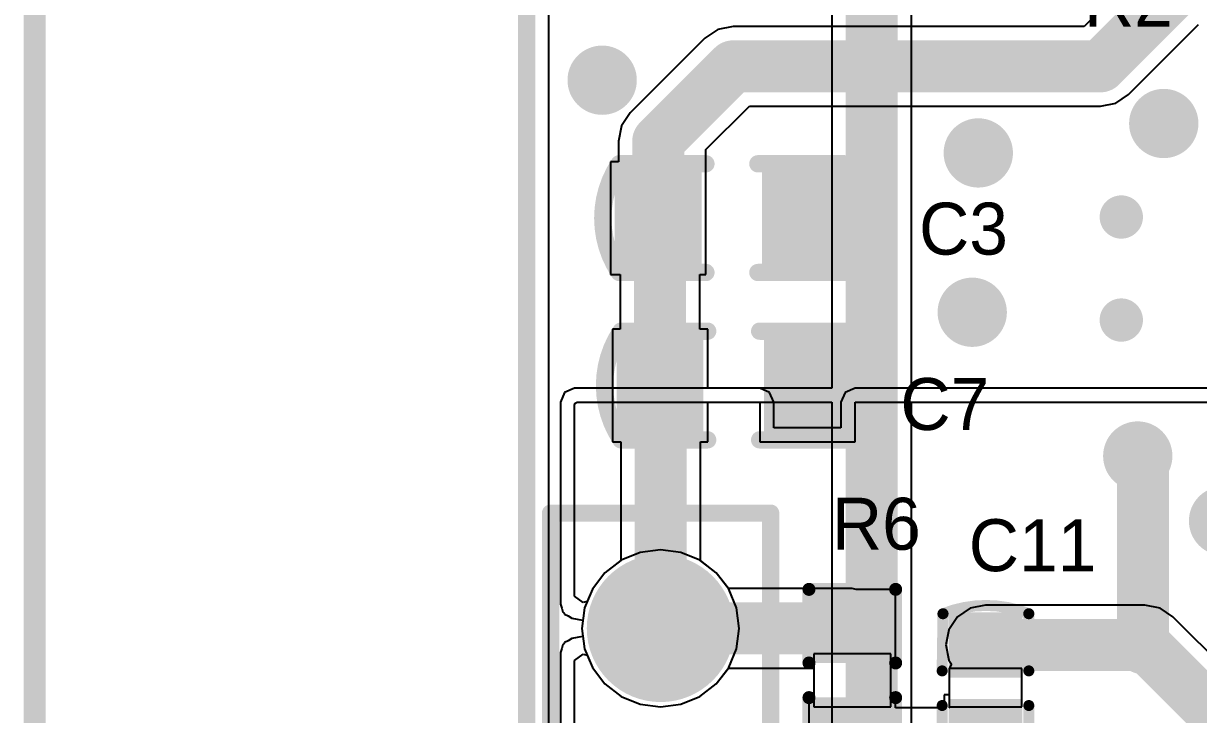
# Model space of a CAD drawing. Extents: x 10.58 to 11.54, y 9.91 to 15.27.
# Drawn here: x 10.598 to 11.132, y 10.675 to 10.989 of the extents above; entities that cross this region are included whole.
import ezdxf

# ---------------------------------------------------------------- set-up
doc = ezdxf.new("R2010")
doc.units = 0
doc.layers.get('0').update_dxf_attribs({"linetype": 'CONTINUOUS'})
for name, color, linetype in [('BOTTOMLAYER', 5, 'CONTINUOUS'), ('BOTTOMSOLDER', 6, 'CONTINUOUS'), ('KEEPOUTLAYER', 6, 'CONTINUOUS'), ('MULTILAYER', 9, 'CONTINUOUS'), ('PADHOLELAYER', 156, 'CONTINUOUS'), ('TOPLAYER', 1, 'CONTINUOUS'), ('TOPOVERLAY', 2, 'CONTINUOUS'), ('TOPPASTE', 8, 'CONTINUOUS'), ('TOPSOLDER', 216, 'CONTINUOUS'), ('VIAHOLELAYER', 16, 'CONTINUOUS')]:
    doc.layers.add(name, color=color, linetype=linetype)

# ---------------------------------------------------------------- blocks, each defined once
blk = doc.blocks.new('C_0402_7')
at = {"layer": 'TOPLAYER'}
for p, q in [((0.008518, 0.0165), (-0.008982, 0.0165)), ((-0.008982, 0.0165), (-0.008982, -0.0165)), ((0.008518, -0.016), (0.008518, 0.0165)), ((0.009018, -0.0165), (0.008518, -0.016)), ((-0.008982, -0.0165), (0.009018, -0.0165))]:
    blk.add_line(p, q, dxfattribs=at)
for points in [[(-0.00884, -0.012795), (-0.00884, 0.012795), (-0.030494, -0.012795), (-0.030494, 0.012795)], [(0.03053, -0.012795), (0.03053, 0.012795), (0.008876, -0.012795), (0.008876, 0.012795)]]:
    blk.add_solid(points, dxfattribs=at)
at = {"layer": 'TOPOVERLAY', "const_width": 0.005}
for points in [[(-0.03382, -0.019341, -0.193022), (-0.033854, 0.01965)], [(0.035464, 0.019716, -0.191665), (0.034708, -0.019637)]]:
    blk.add_lwpolyline(points, format="xyb", dxfattribs=at)
at = {"layer": 'TOPOVERLAY', "const_width": 0.0025}
for points in [[(-0.035104, 0.01965, 1), (-0.032604, 0.01965, 1)], [(-0.03509, 0.019685, 1), (-0.03259, 0.019685, 1)], [(-0.009106, 0.019685, 1), (-0.006606, 0.019685, 1)], [(0.006642, 0.019685, 1), (0.009142, 0.019685, 1)], [(0.034214, 0.019716, 1), (0.036714, 0.019716, 1)], [(0.034225, 0.019685, 1), (0.036726, 0.019685, 1)], [(-0.03509, -0.019291, 1), (-0.03259, -0.019291, 1)], [(-0.03507, -0.019341, 1), (-0.03257, -0.019341, 1)], [(-0.009106, -0.019685, 1), (-0.006606, -0.019685, 1)], [(0.006642, -0.019685, 1), (0.009142, -0.019685, 1)], [(0.033438, -0.019685, 1), (0.035938, -0.019685, 1)], [(0.033458, -0.019637, 1), (0.035958, -0.019637, 1)]]:
    blk.add_lwpolyline(points, format="xyb", close=True, dxfattribs=at)
at = {"layer": 'TOPOVERLAY', "const_width": 0.005}
for points in [[(-0.007856, 0.019685), (-0.03384, 0.019685)], [(0.035476, 0.019685), (0.007892, 0.019685)], [(-0.007856, -0.019685), (-0.03384, -0.019291)], [(0.034688, -0.019685), (0.007892, -0.019685)]]:
    blk.add_lwpolyline(points, dxfattribs=at)
at = {"layer": 'TOPPASTE'}
for points in [[(-0.00884, -0.012795), (-0.00884, 0.012795), (-0.030494, -0.012795), (-0.030494, 0.012795)], [(0.03053, -0.012795), (0.03053, 0.012795), (0.008876, -0.012795), (0.008876, 0.012795)]]:
    blk.add_solid(points, dxfattribs=at)
at = {"layer": 'TOPSOLDER'}
for points in [[(-0.00484, -0.016795), (-0.00484, 0.016795), (-0.034494, -0.016795), (-0.034494, 0.016795)], [(0.03453, -0.016795), (0.03453, 0.016795), (0.004876, -0.016795), (0.004876, 0.016795)]]:
    blk.add_solid(points, dxfattribs=at)
blk = doc.blocks.new('C_0603_15')
at = {"layer": 'TOPLAYER'}
for points in [[(-0.017717, -0.019685), (-0.017717, 0.019685), (-0.049213, -0.019685), (-0.049213, 0.019685)], [(0.049213, -0.019685), (0.049213, 0.019685), (0.017717, -0.019685), (0.017717, 0.019685)]]:
    blk.add_solid(points, dxfattribs=at)
at = {"layer": 'TOPOVERLAY', "const_width": 0.007874}
for points in [[(-0.051181, -0.024708, -0.302775), (-0.051181, 0.024708)], [(0.051181, 0.024708, -0.302775), (0.051181, -0.024708)]]:
    blk.add_lwpolyline(points, format="xyb", dxfattribs=at)
at = {"layer": 'TOPOVERLAY', "const_width": 0.003937}
for points in [[(-0.05315, 0.024708, 1), (-0.049213, 0.024708, 1)], [(-0.05315, 0.024708, 1), (-0.049213, 0.024708, 1)], [(-0.01378, 0.024708, 1), (-0.009843, 0.024708, 1)], [(0.009843, 0.024708, 1), (0.01378, 0.024708, 1)], [(0.049213, 0.024708, 1), (0.05315, 0.024708, 1)], [(0.049213, 0.024708, 1), (0.05315, 0.024708, 1)], [(-0.05315, -0.024708, 1), (-0.049213, -0.024708, 1)], [(-0.05315, -0.024708, 1), (-0.049213, -0.024708, 1)], [(-0.01378, -0.024708, 1), (-0.009843, -0.024708, 1)], [(0.009843, -0.024708, 1), (0.01378, -0.024708, 1)], [(0.049213, -0.024708, 1), (0.05315, -0.024708, 1)], [(0.049213, -0.024708, 1), (0.05315, -0.024708, 1)]]:
    blk.add_lwpolyline(points, format="xyb", close=True, dxfattribs=at)
at = {"layer": 'TOPOVERLAY', "const_width": 0.007874}
for points in [[(-0.011811, 0.024708), (-0.051181, 0.024708)], [(0.051181, 0.024708), (0.011811, 0.024708)], [(-0.011811, -0.024708), (-0.051181, -0.024708)], [(0.051181, -0.024708), (0.011811, -0.024708)]]:
    blk.add_lwpolyline(points, dxfattribs=at)
at = {"layer": 'TOPPASTE'}
for points in [[(-0.017717, -0.019685), (-0.017717, 0.019685), (-0.049213, -0.019685), (-0.049213, 0.019685)], [(0.049213, -0.019685), (0.049213, 0.019685), (0.017717, -0.019685), (0.017717, 0.019685)]]:
    blk.add_solid(points, dxfattribs=at)
at = {"layer": 'TOPSOLDER'}
for points in [[(-0.013717, -0.023685), (-0.013717, 0.023685), (-0.053213, -0.023685), (-0.053213, 0.023685)], [(0.053213, -0.023685), (0.053213, 0.023685), (0.013717, -0.023685), (0.013717, 0.023685)]]:
    blk.add_solid(points, dxfattribs=at)
blk = doc.blocks.new('C_0603_19')
at = {"layer": 'TOPLAYER'}
for points in [[(-0.017717, -0.019685), (-0.017717, 0.019685), (-0.049213, -0.019685), (-0.049213, 0.019685)], [(0.049213, -0.019685), (0.049213, 0.019685), (0.017717, -0.019685), (0.017717, 0.019685)]]:
    blk.add_solid(points, dxfattribs=at)
at = {"layer": 'TOPOVERLAY', "const_width": 0.007874}
for points in [[(-0.051181, -0.024708, -0.302775), (-0.051181, 0.024708)], [(0.051181, 0.024708, -0.302775), (0.051181, -0.024708)]]:
    blk.add_lwpolyline(points, format="xyb", dxfattribs=at)
at = {"layer": 'TOPOVERLAY', "const_width": 0.003937}
for points in [[(-0.05315, 0.024708, 1), (-0.049213, 0.024708, 1)], [(-0.05315, 0.024708, 1), (-0.049213, 0.024708, 1)], [(-0.01378, 0.024708, 1), (-0.009843, 0.024708, 1)], [(0.009843, 0.024708, 1), (0.01378, 0.024708, 1)], [(0.049213, 0.024708, 1), (0.05315, 0.024708, 1)], [(0.049213, 0.024708, 1), (0.05315, 0.024708, 1)], [(-0.05315, -0.024708, 1), (-0.049213, -0.024708, 1)], [(-0.05315, -0.024708, 1), (-0.049213, -0.024708, 1)], [(-0.01378, -0.024708, 1), (-0.009843, -0.024708, 1)], [(0.009843, -0.024708, 1), (0.01378, -0.024708, 1)], [(0.049213, -0.024708, 1), (0.05315, -0.024708, 1)], [(0.049213, -0.024708, 1), (0.05315, -0.024708, 1)]]:
    blk.add_lwpolyline(points, format="xyb", close=True, dxfattribs=at)
at = {"layer": 'TOPOVERLAY', "const_width": 0.007874}
for points in [[(-0.011811, 0.024708), (-0.051181, 0.024708)], [(0.051181, 0.024708), (0.011811, 0.024708)], [(-0.011811, -0.024708), (-0.051181, -0.024708)], [(0.051181, -0.024708), (0.011811, -0.024708)]]:
    blk.add_lwpolyline(points, dxfattribs=at)
at = {"layer": 'TOPPASTE'}
for points in [[(-0.017717, -0.019685), (-0.017717, 0.019685), (-0.049213, -0.019685), (-0.049213, 0.019685)], [(0.049213, -0.019685), (0.049213, 0.019685), (0.017717, -0.019685), (0.017717, 0.019685)]]:
    blk.add_solid(points, dxfattribs=at)
at = {"layer": 'TOPSOLDER'}
for points in [[(-0.013717, -0.023685), (-0.013717, 0.023685), (-0.053213, -0.023685), (-0.053213, 0.023685)], [(0.053213, -0.023685), (0.053213, 0.023685), (0.013717, -0.023685), (0.013717, 0.023685)]]:
    blk.add_solid(points, dxfattribs=at)
blk = doc.blocks.new('HED1X3_26')
at = {"layer": 'BOTTOMLAYER', "const_width": 0.029528}
for points in [[(-0.114764, 0, 1), (-0.085236, 0, 1)], [(-0.014764, 0, 1), (0.014764, 0, 1)], [(0.085236, 0, 1), (0.114764, 0, 1)]]:
    blk.add_lwpolyline(points, format="xyb", close=True, dxfattribs=at)
at = {"layer": 'BOTTOMSOLDER', "const_width": 0.033528}
for points in [[(-0.116764, 0, 1), (-0.083236, 0, 1)], [(-0.016764, 0, 1), (0.016764, 0, 1)], [(0.083236, 0, 1), (0.116764, 0, 1)]]:
    blk.add_lwpolyline(points, format="xyb", close=True, dxfattribs=at)
at = {"layer": 'MULTILAYER', "const_width": 0.029528}
for points in [[(-0.114764, 0, 1), (-0.085236, 0, 1)], [(-0.014764, 0, 1), (0.014764, 0, 1)], [(0.085236, 0, 1), (0.114764, 0, 1)]]:
    blk.add_lwpolyline(points, format="xyb", close=True, dxfattribs=at)
at = {"layer": 'PADHOLELAYER', "const_width": 0.017716}
for points in [[(-0.108858, 0, 1), (-0.091142, 0, 1)], [(-0.008858, 0, 1), (0.008858, 0, 1)], [(0.091142, 0, 1), (0.108858, 0, 1)]]:
    blk.add_lwpolyline(points, format="xyb", close=True, dxfattribs=at)
at = {"layer": 'TOPLAYER', "const_width": 0.029528}
for points in [[(-0.114764, 0, 1), (-0.085236, 0, 1)], [(-0.014764, 0, 1), (0.014764, 0, 1)], [(0.085236, 0, 1), (0.114764, 0, 1)]]:
    blk.add_lwpolyline(points, format="xyb", close=True, dxfattribs=at)
at = {"layer": 'TOPOVERLAY', "const_width": 0.003937}
for points in [[(-0.154331, 0.05, 1), (-0.150394, 0.05, 1)], [(-0.154331, 0.05, 1), (-0.150394, 0.05, 1)], [(0.150394, 0.05, 1), (0.154331, 0.05, 1)], [(0.150394, 0.05, 1), (0.154331, 0.05, 1)], [(-0.154331, -0.05, 1), (-0.150394, -0.05, 1)], [(-0.154331, -0.05, 1), (-0.150394, -0.05, 1)], [(0.150394, -0.05, 1), (0.154331, -0.05, 1)], [(0.150394, -0.05, 1), (0.154331, -0.05, 1)]]:
    blk.add_lwpolyline(points, format="xyb", close=True, dxfattribs=at)
at = {"layer": 'TOPOVERLAY', "const_width": 0.007874}
for points in [[(0.152362, 0.05), (-0.152362, 0.05)], [(-0.152362, -0.05), (-0.152362, 0.05)], [(0.152362, -0.05), (0.152362, 0.05)], [(0.152362, -0.05), (-0.152362, -0.05)]]:
    blk.add_lwpolyline(points, dxfattribs=at)
at = {"layer": 'TOPSOLDER', "const_width": 0.033528}
for points in [[(-0.116764, 0, 1), (-0.083236, 0, 1)], [(-0.016764, 0, 1), (0.016764, 0, 1)], [(0.083236, 0, 1), (0.116764, 0, 1)]]:
    blk.add_lwpolyline(points, format="xyb", close=True, dxfattribs=at)
blk = doc.blocks.new('R_0402_35')
at = {"layer": 'TOPLAYER'}
for p, q in [((0.017, 0.0175), (-0.007, 0.0175)), ((-0.007, 0.0175), (-0.007, -0.0175)), ((0.017, -0.0175), (0.017, 0.0175)), ((-0.007, -0.0175), (0.017, -0.0175))]:
    blk.add_line(p, q, dxfattribs=at)
for points in [[(-0.006811, -0.01378), (-0.006811, 0.01378), (-0.030433, -0.01378), (-0.030433, 0.01378)], [(0.040433, -0.01378), (0.040433, 0.01378), (0.016811, -0.01378), (0.016811, 0.01378)]]:
    blk.add_solid(points, dxfattribs=at)
at = {"layer": 'TOPOVERLAY', "const_width": 0.005906}
for points in [[(-0.036339, 0.019685), (-0.036339, -0.019685)], [(-0.036339, 0.019685), (-0.002874, 0.019685)], [(0.012874, 0.019685), (0.046339, 0.019685)], [(0.046339, 0.019685), (0.046339, -0.019685)], [(-0.036339, -0.019685), (-0.002874, -0.019685)], [(0.012874, -0.019685), (0.046339, -0.019685)]]:
    blk.add_lwpolyline(points, dxfattribs=at)
at = {"layer": 'TOPOVERLAY', "const_width": 0.002953}
for points in [[(-0.037815, 0.019685, 1), (-0.034862, 0.019685, 1)], [(-0.037815, 0.019685, 1), (-0.034862, 0.019685, 1)], [(-0.00435, 0.019685, 1), (-0.001398, 0.019685, 1)], [(0.011398, 0.019685, 1), (0.01435, 0.019685, 1)], [(0.044862, 0.019685, 1), (0.047815, 0.019685, 1)], [(0.044862, 0.019685, 1), (0.047815, 0.019685, 1)], [(-0.037815, -0.019685, 1), (-0.034862, -0.019685, 1)], [(-0.037815, -0.019685, 1), (-0.034862, -0.019685, 1)], [(-0.00435, -0.019685, 1), (-0.001398, -0.019685, 1)], [(0.011398, -0.019685, 1), (0.01435, -0.019685, 1)], [(0.044862, -0.019685, 1), (0.047815, -0.019685, 1)], [(0.044862, -0.019685, 1), (0.047815, -0.019685, 1)]]:
    blk.add_lwpolyline(points, format="xyb", close=True, dxfattribs=at)
at = {"layer": 'TOPPASTE'}
for points in [[(-0.006811, -0.01378), (-0.006811, 0.01378), (-0.030433, -0.01378), (-0.030433, 0.01378)], [(0.040433, -0.01378), (0.040433, 0.01378), (0.016811, -0.01378), (0.016811, 0.01378)]]:
    blk.add_solid(points, dxfattribs=at)
at = {"layer": 'TOPSOLDER'}
for points in [[(-0.002811, -0.01778), (-0.002811, 0.01778), (-0.034433, -0.01778), (-0.034433, 0.01778)], [(0.044433, -0.01778), (0.044433, 0.01778), (0.012811, -0.01778), (0.012811, 0.01778)]]:
    blk.add_solid(points, dxfattribs=at)

msp = doc.modelspace()

# ---------------------------------------------------------------- linework, layer by layer
at = {"layer": 'BOTTOMLAYER'}
for p, q in [((10.836504, 10.348354), (10.836504, 12.641469)), ((10.965098, 11.006301), (10.965098, 10.823453)), ((11.001226, 10.823453), (11.001226, 11.006301)), ((10.843603, 10.821581), (10.841731, 10.817061)), ((10.848123, 10.823453), (10.843603, 10.821581)), ((10.965098, 10.823453), (10.848123, 10.823453)), ((11.201967, 10.823453), (11.001226, 10.823453)), ((10.841731, 10.817061), (10.841731, 10.725223)), ((10.848123, 10.81579), (10.848495, 10.816689)), ((10.848123, 10.728965), (10.848123, 10.81579)), ((10.848495, 10.816689), (10.849394, 10.817061)), ((10.849394, 10.817061), (10.965098, 10.817061)), ((10.965098, 10.817061), (10.965098, 10.544087)), ((11.001226, 10.551569), (11.001226, 10.817061)), ((11.001226, 10.817061), (11.208359, 10.817061)), ((10.869389, 10.745251), (10.861988, 10.739572)), ((10.878009, 10.748822), (10.869389, 10.745251)), ((10.887259, 10.750039), (10.878009, 10.748822)), ((10.896509, 10.748822), (10.887259, 10.750039)), ((10.905128, 10.745251), (10.896509, 10.748822)), ((10.91253, 10.739572), (10.905128, 10.745251)), ((10.861988, 10.739572), (10.856308, 10.73217)), ((10.918209, 10.73217), (10.91253, 10.739572)), ((10.852139, 10.725986), (10.848123, 10.728965)), ((10.856308, 10.73217), (10.853978, 10.726544)), ((10.92178, 10.72355), (10.918209, 10.73217)), ((10.841731, 10.725223), (10.842444, 10.7235)), ((10.853978, 10.726544), (10.852139, 10.725986)), ((10.922997, 10.714301), (10.92178, 10.72355)), ((10.842444, 10.7235), (10.842808, 10.721671)), ((10.842808, 10.721671), (10.843352, 10.721308)), ((10.843352, 10.721308), (10.843603, 10.720703)), ((10.843603, 10.720703), (10.845325, 10.719989)), ((10.845325, 10.719989), (10.846876, 10.718953)), ((10.846876, 10.718953), (10.851779, 10.717978)), ((10.85198, 10.717791), (10.85152, 10.714301)), ((10.85152, 10.714301), (10.85198, 10.71081)), ((10.851779, 10.717978), (10.85198, 10.717791)), ((10.92178, 10.705051), (10.922997, 10.714301)), ((10.843603, 10.707898), (10.843352, 10.707293)), ((10.845325, 10.708612), (10.843603, 10.707898)), ((10.846876, 10.709648), (10.845325, 10.708612)), ((10.85178, 10.710623), (10.846876, 10.709648)), ((10.85198, 10.71081), (10.85178, 10.710623)), ((10.842444, 10.705101), (10.841731, 10.703378)), ((10.841731, 10.703378), (10.841731, 10.625223)), ((10.842808, 10.70693), (10.842444, 10.705101)), ((10.843352, 10.707293), (10.842808, 10.70693)), ((10.848123, 10.699636), (10.852139, 10.702615)), ((10.852139, 10.702615), (10.853978, 10.702057)), ((10.918209, 10.696431), (10.92178, 10.705051)), ((10.848123, 10.628965), (10.848123, 10.699636)), ((10.853978, 10.702057), (10.856308, 10.696431)), ((10.856308, 10.696431), (10.861988, 10.68903)), ((10.91253, 10.68903), (10.918209, 10.696431)), ((10.861988, 10.68903), (10.869389, 10.68335)), ((10.905128, 10.68335), (10.91253, 10.68903)), ((10.869389, 10.68335), (10.878009, 10.67978)), ((10.896509, 10.67978), (10.905128, 10.68335)), ((10.878009, 10.67978), (10.887259, 10.678562)), ((10.887259, 10.678562), (10.896509, 10.67978))]:
    msp.add_line(p, q, dxfattribs=at)
at = {"layer": 'BOTTOMLAYER', "const_width": 0.023622}
msp.add_lwpolyline([(10.983162, 10.544087), (10.983162, 11.018242)], dxfattribs=at)
at = {"layer": 'BOTTOMLAYER'}
for points, const_width in [([(10.852847, 10.963518, 1), (10.868595, 10.963518, 1)], 0.015748), ([(11.107965, 10.943833, 1), (11.123713, 10.943833, 1)], 0.015748), ([(11.023713, 10.930447, 1), (11.039461, 10.930447, 1)], 0.015748), ([(11.091627, 10.901313, 1), (11.101469, 10.901313, 1)], 0.009843), ([(11.020957, 10.858006, 1), (11.036705, 10.858006, 1)], 0.015748), ([(11.091627, 10.854463, 1), (11.101469, 10.854463, 1)], 0.009843), ([(11.096154, 10.792652, 1), (11.111902, 10.792652, 1)], 0.015748), ([(11.135131, 10.763124, 1), (11.150878, 10.763124, 1)], 0.015748)]:
    msp.add_lwpolyline(points, format="xyb", close=True, dxfattribs=dict(at, const_width=const_width))
at = {"layer": 'KEEPOUTLAYER'}
for points, const_width in [([(10.826469, 10.338318), (10.826469, 12.641469)], 0.007874), ([(10.602847, 10.338318), (10.602847, 12.473279)], 0.01)]:
    msp.add_lwpolyline(points, dxfattribs=dict(at, const_width=const_width))
at = {"layer": 'MULTILAYER'}
for points, const_width in [([(10.852847, 10.963518, 1), (10.868595, 10.963518, 1)], 0.015748), ([(11.107965, 10.943833, 1), (11.123713, 10.943833, 1)], 0.015748), ([(11.023713, 10.930447, 1), (11.039461, 10.930447, 1)], 0.015748), ([(11.091627, 10.901313, 1), (11.101469, 10.901313, 1)], 0.009843), ([(11.020957, 10.858006, 1), (11.036705, 10.858006, 1)], 0.015748), ([(11.091627, 10.854463, 1), (11.101469, 10.854463, 1)], 0.009843), ([(11.096154, 10.792652, 1), (11.111902, 10.792652, 1)], 0.015748), ([(11.135131, 10.763124, 1), (11.150878, 10.763124, 1)], 0.015748)]:
    msp.add_lwpolyline(points, format="xyb", close=True, dxfattribs=dict(at, const_width=const_width))
at = {"layer": 'TOPLAYER'}
for p, q in [((10.836504, 10.348354), (10.836504, 11.194887)), ((11.100817, 11.009081), (11.079617, 10.987881)), ((10.913257, 10.986506), (10.907397, 10.98259)), ((10.92017, 10.987881), (10.913257, 10.986506)), ((11.079617, 10.987881), (10.92017, 10.987881)), ((11.099872, 10.957044), (11.131654, 10.988826)), ((10.907397, 10.98259), (10.873421, 10.948614)), ((11.087099, 10.951754), (11.094012, 10.953129)), ((11.094012, 10.953129), (11.099872, 10.957044)), ((10.873421, 10.948614), (10.869506, 10.942754)), ((10.907848, 10.931949), (10.927652, 10.951754)), ((10.927652, 10.951754), (11.087099, 10.951754)), ((10.869506, 10.942754), (10.868131, 10.935842)), ((10.868131, 10.935842), (10.868131, 10.926391)), ((10.907848, 10.926391), (10.907848, 10.931949)), ((10.868131, 10.926391), (10.864541, 10.926391)), ((10.864541, 10.926391), (10.864541, 10.87521)), ((10.907848, 10.87521), (10.907848, 10.926391)), ((10.907848, 10.926391), (10.907848, 10.926391)), ((10.864541, 10.87521), (10.868931, 10.87521)), ((10.868931, 10.87521), (10.868931, 10.850291)), ((10.905058, 10.850291), (10.905058, 10.87521)), ((10.905058, 10.87521), (10.907848, 10.87521)), ((10.868931, 10.850291), (10.865341, 10.850291)), ((10.865341, 10.850291), (10.865341, 10.79911)), ((10.908648, 10.850291), (10.905058, 10.850291)), ((10.908648, 10.823453), (10.908648, 10.850291)), ((10.93227, 10.823453), (10.908648, 10.823453)), ((10.93679, 10.821581), (10.93227, 10.823453)), ((10.938662, 10.817061), (10.93679, 10.821581)), ((10.971057, 10.821581), (10.969185, 10.817061)), ((10.975577, 10.823453), (10.971057, 10.821581)), ((11.2053, 10.823453), (10.975577, 10.823453)), ((10.908648, 10.79911), (10.908648, 10.817061)), ((10.908648, 10.817061), (10.93227, 10.817061)), ((10.93227, 10.817061), (10.93227, 10.79911)), ((10.938662, 10.805502), (10.938662, 10.817061)), ((10.969185, 10.817061), (10.969185, 10.805502)), ((10.975577, 10.79911), (10.975577, 10.817061)), ((10.975577, 10.817061), (11.208359, 10.817061)), ((10.969185, 10.805502), (10.938662, 10.805502)), ((10.865341, 10.79911), (10.869195, 10.79911)), ((10.869195, 10.79911), (10.869195, 10.745102)), ((10.905322, 10.745102), (10.905322, 10.79911)), ((10.905322, 10.79911), (10.908648, 10.79911)), ((10.93227, 10.79911), (10.975577, 10.79911)), ((10.869195, 10.745102), (10.861988, 10.739572)), ((10.91253, 10.739572), (10.905322, 10.745102)), ((10.861988, 10.739572), (10.856308, 10.73217)), ((10.91806, 10.732364), (10.91253, 10.739572)), ((10.856308, 10.73217), (10.852738, 10.72355)), ((10.974359, 10.732364), (10.91806, 10.732364)), ((10.976104, 10.732017), (10.974359, 10.732364)), ((10.994044, 10.732017), (10.976104, 10.732017)), ((10.994044, 10.696584), (10.994044, 10.732017)), ((10.852738, 10.72355), (10.85152, 10.714301)), ((11.034859, 10.724831), (11.027946, 10.723456)), ((11.107235, 10.724831), (11.034859, 10.724831)), ((11.114148, 10.723456), (11.107235, 10.724831)), ((11.022086, 10.719541), (11.01817, 10.71368)), ((11.027946, 10.723456), (11.022086, 10.719541)), ((11.120008, 10.719541), (11.114148, 10.723456)), ((11.153346, 10.686203), (11.120008, 10.719541)), ((10.85152, 10.714301), (10.852738, 10.705051)), ((11.01817, 10.71368), (11.016795, 10.706768)), ((10.852738, 10.705051), (10.856308, 10.696431)), ((11.016795, 10.706768), (11.01817, 10.699855)), ((11.01817, 10.699855), (11.019395, 10.698022)), ((11.019395, 10.698022), (11.018359, 10.696083)), ((10.856308, 10.696431), (10.861988, 10.68903)), ((10.91253, 10.68903), (10.91806, 10.696237)), ((10.91806, 10.696237), (10.956859, 10.696237)), ((10.956859, 10.696237), (10.956859, 10.684773)), ((10.991859, 10.684773), (10.991859, 10.696584)), ((10.991859, 10.696584), (10.994044, 10.696584)), ((11.018359, 10.696083), (11.018359, 10.696083)), ((11.018359, 10.696083), (11.018359, 10.696082)), ((11.018359, 10.696082), (11.018359, 10.68413)), ((10.861988, 10.68903), (10.869389, 10.68335)), ((10.905128, 10.68335), (10.91253, 10.68903)), ((10.869389, 10.68335), (10.878009, 10.67978)), ((10.896509, 10.67978), (10.905128, 10.68335)), ((10.956859, 10.684773), (10.954674, 10.684773)), ((10.954674, 10.684773), (10.954674, 10.64934)), ((10.994044, 10.684773), (10.991859, 10.684773)), ((10.994044, 10.678176), (10.994044, 10.684773)), ((11.018359, 10.68413), (11.016158, 10.68413)), ((11.016158, 10.68413), (11.016158, 10.678176)), ((10.878009, 10.67978), (10.887259, 10.678562)), ((10.887259, 10.678562), (10.896509, 10.67978)), ((11.016158, 10.678176), (10.994044, 10.678176))]:
    msp.add_line(p, q, dxfattribs=at)
at = {"layer": 'TOPLAYER', "const_width": 0.023622}
for points in [[(11.087099, 10.969817), (11.118881, 11.001599)], [(10.886194, 10.935842), (10.92017, 10.969817)], [(10.92017, 10.969817), (11.087099, 10.969817)], [(10.886194, 10.900801), (10.886194, 10.935842)], [(10.886994, 10.824701), (10.886994, 10.900001)], [(10.887259, 10.714301), (10.887259, 10.824436)], [(11.10639, 10.70525), (11.10639, 10.791471)], [(10.887259, 10.714301), (10.974359, 10.714301)], [(11.034859, 10.706768), (11.107235, 10.706768)], [(11.107235, 10.706768), (11.14143, 10.672573)], [(11.14143, 10.574148), (11.14143, 10.672573)]]:
    msp.add_lwpolyline(points, dxfattribs=at)
at = {"layer": 'TOPLAYER'}
for points, const_width in [([(10.914264, 10.969817, 1), (10.926075, 10.969817, 1)], 0.011811), ([(10.914264, 10.969817, 1), (10.926075, 10.969817, 1)], 0.011811), ([(11.081193, 10.969817, 1), (11.093004, 10.969817, 1)], 0.011811), ([(11.081193, 10.969817, 1), (11.093004, 10.969817, 1)], 0.011811), ([(10.852847, 10.963518, 1), (10.868595, 10.963518, 1)], 0.015748), ([(11.107965, 10.943833, 1), (11.123713, 10.943833, 1)], 0.015748), ([(10.880289, 10.935842, 1), (10.8921, 10.935842, 1)], 0.011811), ([(10.880289, 10.935842, 1), (10.8921, 10.935842, 1)], 0.011811), ([(11.023713, 10.930447, 1), (11.039461, 10.930447, 1)], 0.015748), ([(10.880289, 10.900801, 1), (10.8921, 10.900801, 1)], 0.011811), ([(10.881089, 10.900001, 1), (10.8929, 10.900001, 1)], 0.011811), ([(11.091627, 10.901313, 1), (11.101469, 10.901313, 1)], 0.009843), ([(11.020957, 10.858006, 1), (11.036705, 10.858006, 1)], 0.015748), ([(11.091627, 10.854463, 1), (11.101469, 10.854463, 1)], 0.009843), ([(10.881089, 10.824701, 1), (10.8929, 10.824701, 1)], 0.011811), ([(10.881353, 10.824436, 1), (10.893164, 10.824436, 1)], 0.011811), ([(11.096154, 10.792652, 1), (11.111902, 10.792652, 1)], 0.015748), ([(11.100485, 10.791471, 1), (11.112296, 10.791471, 1)], 0.011811), ([(11.135131, 10.763124, 1), (11.150878, 10.763124, 1)], 0.015748), ([(10.881353, 10.714301, 1), (10.893164, 10.714301, 1)], 0.011811), ([(10.881353, 10.714301, 1), (10.893164, 10.714301, 1)], 0.011811), ([(10.968453, 10.714301, 1), (10.980264, 10.714301, 1)], 0.011811), ([(11.028953, 10.706768, 1), (11.040764, 10.706768, 1)], 0.011811), ([(11.10133, 10.706768, 1), (11.113141, 10.706768, 1)], 0.011811), ([(11.10133, 10.706768, 1), (11.113141, 10.706768, 1)], 0.011811), ([(11.100485, 10.70525, 1), (11.112296, 10.70525, 1)], 0.011811), ([(11.135524, 10.672573, 1), (11.147335, 10.672573, 1)], 0.011811), ([(11.135524, 10.672573, 1), (11.147335, 10.672573, 1)], 0.011811)]:
    msp.add_lwpolyline(points, format="xyb", close=True, dxfattribs=dict(at, const_width=const_width))
at = {"layer": 'VIAHOLELAYER'}
for points, const_width in [([(10.854816, 10.963518, 1), (10.866627, 10.963518, 1)], 0.011811), ([(11.109934, 10.943833, 1), (11.121745, 10.943833, 1)], 0.011811), ([(11.025682, 10.930447, 1), (11.037493, 10.930447, 1)], 0.011811), ([(11.093595, 10.901313, 1), (11.0995, 10.901313, 1)], 0.005906), ([(11.022926, 10.858006, 1), (11.034737, 10.858006, 1)], 0.011811), ([(11.093595, 10.854463, 1), (11.0995, 10.854463, 1)], 0.005906), ([(11.098123, 10.792652, 1), (11.109934, 10.792652, 1)], 0.011811), ([(11.137099, 10.763124, 1), (11.14891, 10.763124, 1)], 0.011811)]:
    msp.add_lwpolyline(points, format="xyb", close=True, dxfattribs=dict(at, const_width=const_width))

# ---------------------------------------------------------------- block references
for name, p, rotation in [('C_0603_15', (10.919659, 10.900801), 180), ('C_0603_19', (10.920459, 10.824701), 180), ('HED1X3_26', (10.887259, 10.614301), 270), ('R_0402_35', (10.974359, 10.685679), 90), ('C_0402_7', (11.034859, 10.687101), 270)]:
    msp.add_blockref(name, p, dxfattribs=dict(rotation=rotation))

# ---------------------------------------------------------------- texts
at = {"layer": 'TOPOVERLAY'}
for s, p in [('R2', (11.079617, 10.987881)), ('C3', (11.004671, 10.884219)), ('C7', (10.996196, 10.804477)), ('R6', (10.965098, 10.750039)), ('C11', (11.027256, 10.74029))]:
    msp.add_text(s, height=0.023622, rotation=360, dxfattribs=at).set_placement(p)

doc.saveas('drawing.dxf')
